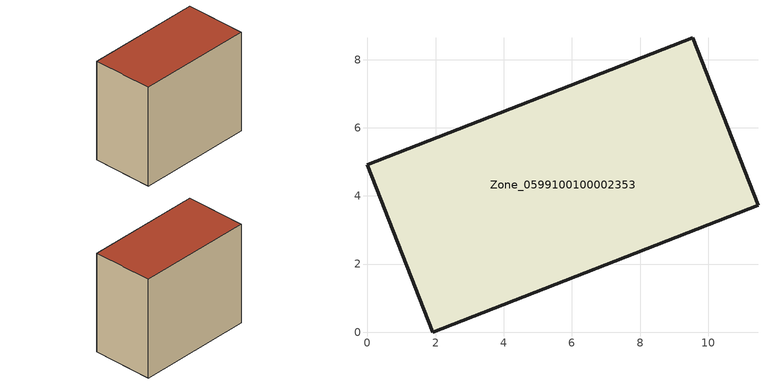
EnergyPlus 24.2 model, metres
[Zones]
Zone_0599100100002353
 floor ground (C_G): 11.46,3.73 1.92,0 0,4.91 9.55,8.64 z0.48
 wall outside (C_F): 1.92,0 11.46,3.73 9.55,8.64 0,4.91 1.92,0 z0.48:9.37
 roof outside (C_R): 9.55,8.64 0,4.91 1.92,0 11.46,3.73 z9.37
[BUILDING]
Pand.0599100100002353: North Axis=0; Terrain=City; Loads Convergence Tolerance Value=0.04; Temperature Convergence Tolerance Value=0.4; Solar Distribution=FullExterior; Maximum Number of Warmup Days=25; Minimum Number of Warmup Days=1
[Site:Location]
Rotterdam.The.Hague.AP_ZH_NLD Design_Conditions: Latitude=51.96; Longitude=4.45; Time Zone=1; Elevation=-4.5
[SITE:GROUNDTEMPERATURE:BUILDINGSURFACE]
18, 18, 18, 18, 18, 18, 18, 18, 18, 18, 18, 18
[MATERIAL] Thermal Absorptance=0.9; Solar Absorptance=0.7; Visible Absorptance=0.7
Name | Roughness | Thickness | Conductivity | Density | Specific Heat
G.TI.2006-2014 | MediumSmooth | 0.15 | 0.06 | 540 | 1210
F.TI.2006-2014 | Rough | 0.3 | 0.12 | 1920 | 840
R.TI.2006-2014 | MediumRough | 0.2 | 0.08 | 1500 | 1000
[CONSTRUCTION]
C_G: G.TI.2006-2014
C_F: F.TI.2006-2014
C_R: R.TI.2006-2014
[ZONE]
Zone_0599100100002353: Type=1; Multiplier=1; Ceiling Height=Autocalculate; Volume=Autocalculate; Floor Area=autocalculate; Part of Total Floor Area=Yes
[ZONEINFILTRATION:DESIGNFLOWRATE]
Infil_Zone_0599100100002353: Zone or ZoneList or Space or SpaceList=Zone_0599100100002353; Schedule=AlwaysOn; Design Flow Rate Calculation Method=Flow/Area; Flow Rate per Floor Area=0.0015; Constant Term Coefficient=1; Temperature Term Coefficient=0; Velocity Term Coefficient=0; Velocity Squared Term Coefficient=0
[HVACTEMPLATE:ZONE:IDEALLOADSAIRSYSTEM]
Zone_0599100100002353: Maximum Heating Supply Air Temperature=50; Minimum Cooling Supply Air Temperature=13; Maximum Heating Supply Air Humidity Ratio=0.0156; Minimum Cooling Supply Air Humidity Ratio=0.0077; Heating Limit=NoLimit; Cooling Limit=NoLimit; Dehumidification Control Type=ConstantSensibleHeatRatio; Cooling Sensible Heat Ratio=0.7; Dehumidification Setpoint=60; Humidification Control Type=None; Humidification Setpoint=30; Outdoor Air Method=None; Outdoor Air Flow Rate per Person=0.00944; Outdoor Air Flow Rate per Zone Floor Area=0; Outdoor Air Flow Rate per Zone=0; Demand Controlled Ventilation Type=None; Outdoor Air Economizer Type=NoEconomizer; Heat Recovery Type=None; Sensible Heat Recovery Effectiveness=0.7; Latent Heat Recovery Effectiveness=0.65
[ZONECONTROL:THERMOSTAT]
ThermostatControl_Zone_0599100100002353: Zone or ZoneList=Zone_0599100100002353; Control Type Schedule=DualSetpointControlType; Control 1=Thermostat_Zone_0599100100002353; Temperature Difference Between Cutout And Setpoint=0
[THERMOSTATSETPOINT:DUALSETPOINT]
Thermostat_Zone_0599100100002353: Heating Setpoint Temperature Schedule=HeatingSetpoint_Zone_0599100100002353; Cooling Setpoint Temperature Schedule=CoolingSetpoint_Zone_0599100100002353
[SCHEDULE:COMPACT]
HeatingSetpoint_Zone_0599100100002353: Through: 12/31, For: AllDays, Until: 24:00, 21
CoolingSetpoint_Zone_0599100100002353: Through: 12/31, For: AllDays, Until: 24:00, 24
DualSetpointControlType: Through: 12/31, For: AllDays, Until: 24:00, 4
AlwaysOn: Through: 12/31, For: AllDays, Until: 24:00, 1
